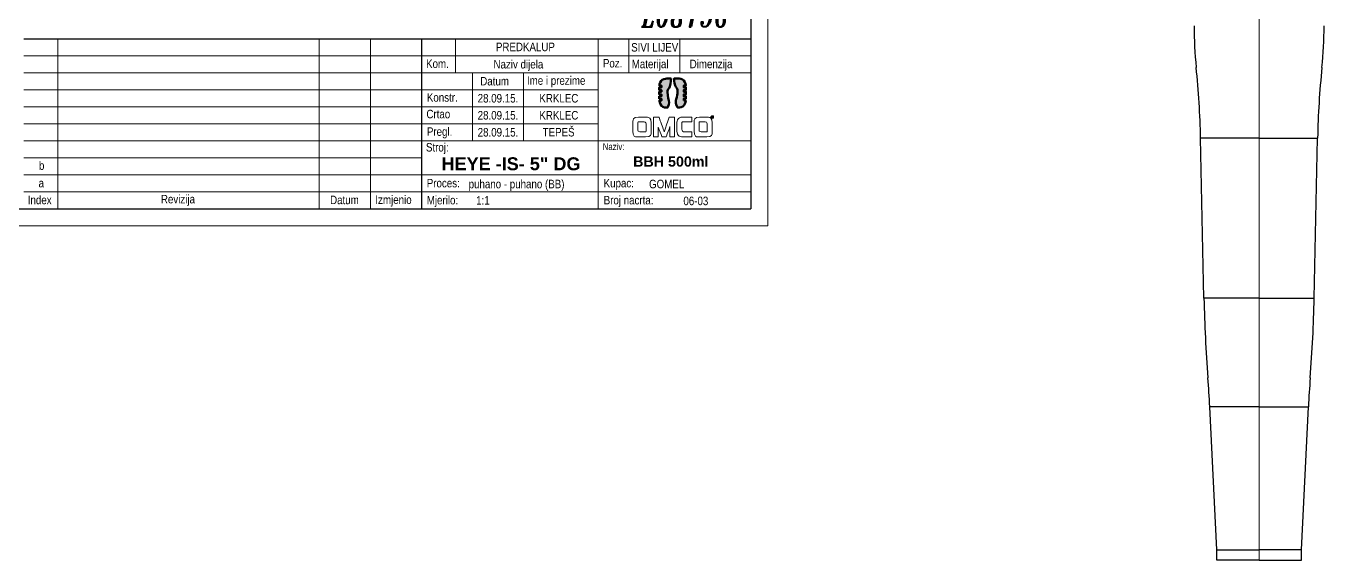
# Model space of a CAD drawing. Extents: x 39 to 1045, y -86 to 613.
# Drawn here: x 661.3 to 1043, y -85.9 to 71.1 of the extents above; entities that cross this region are included whole.
import ezdxf

# ---------------------------------------------------------------- set-up
doc = ezdxf.new("R2010")
doc.units = 0
doc.header["$LTSCALE"] = 7
doc.header["$MEASUREMENT"] = 0
doc.layers.get('0').update_dxf_attribs({"linetype": 'CONTINUOUS', "lineweight": 15})
doc.layers.add('3', color=3, linetype='CONTINUOUS', lineweight=30)
doc.layers.add('4', color=5, linetype='CONTINUOUS', lineweight=50)
doc.styles.add('ITALICT', font='ITALICT.shx', dxfattribs={"width": 0.8, "height": 3})
doc.styles.get("Standard").update_dxf_attribs({"font": 'isocp.shx', "height": 3})
doc.styles.add('style2', font='swissc.ttf')

msp = doc.modelspace()

# ---------------------------------------------------------------- hatches: boundary and pattern name
at = {"layer": '4'}
h = msp.add_hatch(color=142, dxfattribs=at)
edge = h.paths.add_edge_path()
edge.add_spline(control_points=[(847.5353, 49.1713), (847.5353, 49.1713), (847.5353, 49.1713), (847.5353, 49.1713), (847.5353, 49.1713), (847.7579, 47.2017), (849.4978, 47.1003), (849.755, 47.1003), (849.755, 47.1003), (849.755, 47.1003), (849.948, 47.1004), (849.948, 47.1004), (849.948, 47.1004), (850.8616, 48.414), (849.9413, 50.3287), (849.9413, 51.6976), (849.9413, 51.6976), (849.9413, 52.7724), (850.8878, 53.0602), (850.9915, 55.6396), (850.9915, 55.6396), (849.8995, 55.6396), (849.8995, 55.6396), (849.8995, 55.6396), (848.0564, 55.6396), (847.6361, 54.2178), (847.5402, 53.5686)], knot_values=[0.8095238, 0.8095238, 0.8095238, 0.8095238, 0.80952381, 0.80952381, 0.80952381, 0.80952381, 0.85714286, 0.85714286, 0.85714286, 0.85714286, 0.9047619, 0.9047619, 0.9047619, 0.90476191, 0.95238095, 0.95238095, 0.95238095, 0.95238095, 1, 1, 1, 1.04761905, 1.04761905, 1.04761905, 1.04761905, 1.0952381, 1.0952381, 1.0952381, 1.0952381], degree=3, periodic=0)
edge.add_spline(control_points=[(847.5402, 53.5686), (847.5402, 53.5686), (848.1651, 53.5686), (848.1651, 53.5686)], knot_values=[0.0952381, 0.0952381, 0.0952381, 0.0952381, 0.14285714, 0.14285714, 0.14285714, 0.14285714], degree=3, periodic=0)
edge.add_spline(control_points=[(848.1651, 53.5686), (848.1651, 53.5686), (848.1651, 53.5686), (848.1651, 53.5686), (848.1651, 53.5686), (848.1651, 53.5686), (848.1651, 53.0457), (848.1651, 53.0457)], knot_values=[0.14285714, 0.14285714, 0.14285714, 0.14285714, 0.14285714, 0.14285714, 0.14285714, 0.14285714, 0.19047619, 0.19047619, 0.19047619, 0.19047619], degree=3, periodic=0)
edge.add_spline(control_points=[(848.1651, 53.0457), (848.1651, 53.0457), (848.1651, 53.0457), (848.1651, 53.0457), (848.1651, 53.0457), (848.1651, 53.0457), (847.5115, 53.0457), (847.5115, 53.0457)], knot_values=[0.19047619, 0.19047619, 0.19047619, 0.19047619, 0.19047619, 0.19047619, 0.19047619, 0.19047619, 0.23809523, 0.23809523, 0.23809523, 0.23809523], degree=3, periodic=0)
edge.add_spline(control_points=[(847.5115, 53.0457), (847.5115, 53.0457), (847.5115, 53.0457), (847.5115, 53.0457), (847.5115, 53.0457), (847.5115, 53.0457), (847.5115, 52.2772), (847.5115, 52.2772)], knot_values=[0.23809523, 0.23809523, 0.23809523, 0.23809523, 0.23809524, 0.23809524, 0.23809524, 0.23809524, 0.28571428, 0.28571428, 0.28571428, 0.28571428], degree=3, periodic=0)
edge.add_spline(control_points=[(847.5115, 52.2772), (847.5115, 52.2772), (847.5115, 52.2772), (847.5115, 52.2772), (847.5115, 52.2772), (847.5115, 52.2772), (848.1651, 52.2772), (848.1651, 52.2772)], knot_values=[0.28571428, 0.28571428, 0.28571428, 0.28571428, 0.28571429, 0.28571429, 0.28571429, 0.28571429, 0.33333333, 0.33333333, 0.33333333, 0.33333333], degree=3, periodic=0)
edge.add_spline(control_points=[(848.1651, 52.2772), (848.1651, 52.2772), (848.1651, 52.2772), (848.1651, 52.2772), (848.1651, 52.2772), (848.1651, 52.2772), (848.1651, 51.7542), (848.1651, 51.7542)], knot_values=[0.33333333, 0.33333333, 0.33333333, 0.33333333, 0.33333333, 0.33333333, 0.33333333, 0.33333333, 0.38095238, 0.38095238, 0.38095238, 0.38095238], degree=3, periodic=0)
edge.add_spline(control_points=[(848.1651, 51.7542), (848.1651, 51.7542), (848.1651, 51.7542), (848.1651, 51.7542), (848.1651, 51.7542), (848.1651, 51.7542), (847.5115, 51.7542), (847.5115, 51.7542)], knot_values=[0.38095238, 0.38095238, 0.38095238, 0.38095238, 0.38095238, 0.38095238, 0.38095238, 0.38095238, 0.42857143, 0.42857143, 0.42857143, 0.42857143], degree=3, periodic=0)
edge.add_spline(control_points=[(847.5115, 51.7542), (847.5115, 51.7542), (847.5115, 51.7542), (847.5115, 51.7542), (847.5115, 51.7542), (847.5115, 51.7542), (847.5115, 50.9857), (847.5115, 50.9857)], knot_values=[0.42857143, 0.42857143, 0.42857143, 0.42857143, 0.42857143, 0.42857143, 0.42857143, 0.42857143, 0.47619047, 0.47619047, 0.47619047, 0.47619047], degree=3, periodic=0)
edge.add_spline(control_points=[(847.5115, 50.9857), (847.5115, 50.9857), (847.5115, 50.9857), (847.5115, 50.9857), (847.5115, 50.9857), (847.5115, 50.9857), (848.1651, 50.9857), (848.1651, 50.9857)], knot_values=[0.47619047, 0.47619047, 0.47619047, 0.47619047, 0.47619048, 0.47619048, 0.47619048, 0.47619048, 0.52380952, 0.52380952, 0.52380952, 0.52380952], degree=3, periodic=0)
edge.add_spline(control_points=[(848.1651, 50.9857), (848.1651, 50.9857), (848.1651, 50.9857), (848.1651, 50.9857), (848.1651, 50.9857), (848.1651, 50.9857), (848.1651, 50.4628), (848.1651, 50.4628)], knot_values=[0.52380952, 0.52380952, 0.52380952, 0.52380952, 0.52380952, 0.52380952, 0.52380952, 0.52380952, 0.57142857, 0.57142857, 0.57142857, 0.57142857], degree=3, periodic=0)
edge.add_spline(control_points=[(848.1651, 50.4628), (848.1651, 50.4628), (848.1651, 50.4628), (848.1651, 50.4628), (848.1651, 50.4628), (848.1651, 50.4628), (847.5115, 50.4628), (847.5115, 50.4628)], knot_values=[0.57142857, 0.57142857, 0.57142857, 0.57142857, 0.57142857, 0.57142857, 0.57142857, 0.57142857, 0.61904761, 0.61904761, 0.61904761, 0.61904761], degree=3, periodic=0)
edge.add_spline(control_points=[(847.5115, 50.4628), (847.5115, 50.4628), (847.5115, 50.4628), (847.5115, 50.4628), (847.5115, 50.4628), (847.5115, 50.4628), (847.5115, 49.6942), (847.5115, 49.6942)], knot_values=[0.61904761, 0.61904761, 0.61904761, 0.61904761, 0.61904762, 0.61904762, 0.61904762, 0.61904762, 0.66666666, 0.66666666, 0.66666666, 0.66666666], degree=3, periodic=0)
edge.add_spline(control_points=[(847.5115, 49.6942), (847.5115, 49.6942), (847.5115, 49.6942), (847.5115, 49.6942), (847.5115, 49.6942), (847.5115, 49.6942), (848.1651, 49.6942), (848.1651, 49.6942)], knot_values=[0.66666666, 0.66666666, 0.66666666, 0.66666666, 0.66666667, 0.66666667, 0.66666667, 0.66666667, 0.71428571, 0.71428571, 0.71428571, 0.71428571], degree=3, periodic=0)
edge.add_spline(control_points=[(848.1651, 49.6942), (848.1651, 49.6942), (848.1651, 49.6942), (848.1651, 49.6942), (848.1651, 49.6942), (848.1651, 49.6942), (848.1651, 49.1713), (848.1651, 49.1713)], knot_values=[0.71428571, 0.71428571, 0.71428571, 0.71428571, 0.71428571, 0.71428571, 0.71428571, 0.71428572, 0.76190476, 0.76190476, 0.76190476, 0.76190476], degree=3, periodic=0)
edge.add_spline(control_points=[(848.1651, 49.1713), (848.1651, 49.1713), (848.1651, 49.1713), (848.1651, 49.1713), (848.1651, 49.1713), (848.1651, 49.1713), (847.5353, 49.1713), (847.5353, 49.1713)], knot_values=[0.76190476, 0.76190476, 0.76190476, 0.76190476, 0.76190476, 0.76190476, 0.76190476, 0.76190476, 0.8095238, 0.8095238, 0.8095238, 0.8095238], degree=3, periodic=0)
h = msp.add_hatch(color=253, dxfattribs=at)
edge = h.paths.add_edge_path()
edge.add_spline(control_points=[(854.7028, 50.9857), (854.7028, 50.9857), (854.7028, 50.9857), (854.7028, 50.9857), (854.7028, 50.9857), (854.7028, 50.9857), (855.3565, 50.9857), (855.3565, 50.9857)], knot_values=[0.23809524, 0.23809524, 0.23809524, 0.23809524, 0.23809524, 0.23809524, 0.23809524, 0.23809524, 0.28571428, 0.28571428, 0.28571428, 0.28571428], degree=3, periodic=0)
edge.add_spline(control_points=[(855.3565, 50.9857), (855.3565, 50.9857), (855.3565, 50.9857), (855.3565, 50.9857), (855.3565, 50.9857), (855.3565, 50.9857), (855.3565, 51.7542), (855.3565, 51.7542)], knot_values=[0.28571428, 0.28571428, 0.28571428, 0.28571428, 0.28571429, 0.28571429, 0.28571429, 0.28571429, 0.33333333, 0.33333333, 0.33333333, 0.33333333], degree=3, periodic=0)
edge.add_spline(control_points=[(855.3565, 51.7542), (855.3565, 51.7542), (855.3565, 51.7542), (855.3565, 51.7542), (855.3565, 51.7542), (855.3565, 51.7542), (854.7028, 51.7542), (854.7028, 51.7542)], knot_values=[0.33333333, 0.33333333, 0.33333333, 0.33333333, 0.33333333, 0.33333333, 0.33333333, 0.33333333, 0.38095237, 0.38095237, 0.38095237, 0.38095237], degree=3, periodic=0)
edge.add_spline(control_points=[(854.7028, 51.7542), (854.7028, 51.7542), (854.7028, 51.7542), (854.7028, 51.7542), (854.7028, 51.7542), (854.7028, 51.7542), (854.7028, 52.2772), (854.7028, 52.2772)], knot_values=[0.38095237, 0.38095237, 0.38095237, 0.38095237, 0.38095238, 0.38095238, 0.38095238, 0.38095238, 0.42857143, 0.42857143, 0.42857143, 0.42857143], degree=3, periodic=0)
edge.add_spline(control_points=[(854.7028, 52.2772), (854.7028, 52.2772), (854.7028, 52.2772), (854.7028, 52.2772), (854.7028, 52.2772), (854.7028, 52.2772), (855.3565, 52.2772), (855.3565, 52.2772)], knot_values=[0.42857143, 0.42857143, 0.42857143, 0.42857143, 0.42857143, 0.42857143, 0.42857143, 0.42857143, 0.47619047, 0.47619047, 0.47619047, 0.47619047], degree=3, periodic=0)
edge.add_spline(control_points=[(855.3565, 52.2772), (855.3565, 52.2772), (855.3565, 52.2772), (855.3565, 52.2772), (855.3565, 52.2772), (855.3565, 52.2772), (855.3565, 53.0457), (855.3565, 53.0457)], knot_values=[0.47619047, 0.47619047, 0.47619047, 0.47619047, 0.47619048, 0.47619048, 0.47619048, 0.47619048, 0.52380952, 0.52380952, 0.52380952, 0.52380952], degree=3, periodic=0)
edge.add_spline(control_points=[(855.3565, 53.0457), (855.3565, 53.0457), (855.3565, 53.0457), (855.3565, 53.0457), (855.3565, 53.0457), (855.3565, 53.0457), (854.7028, 53.0457), (854.7028, 53.0457)], knot_values=[0.52380952, 0.52380952, 0.52380952, 0.52380952, 0.52380952, 0.52380952, 0.52380952, 0.52380952, 0.57142857, 0.57142857, 0.57142857, 0.57142857], degree=3, periodic=0)
edge.add_spline(control_points=[(854.7028, 53.0457), (854.7028, 53.0457), (854.7028, 53.0457), (854.7028, 53.0457), (854.7028, 53.0457), (854.7028, 53.0457), (854.7028, 53.5686), (854.7028, 53.5686)], knot_values=[0.57142857, 0.57142857, 0.57142857, 0.57142857, 0.57142857, 0.57142857, 0.57142857, 0.57142857, 0.61904761, 0.61904761, 0.61904761, 0.61904761], degree=3, periodic=0)
edge.add_spline(control_points=[(854.7028, 53.5686), (854.7028, 53.5686), (854.7028, 53.5686), (854.7028, 53.5686), (854.7028, 53.5686), (854.7028, 53.5686), (855.3307, 53.5686), (855.3307, 53.5686)], knot_values=[0.61904761, 0.61904761, 0.61904761, 0.61904761, 0.61904762, 0.61904762, 0.61904762, 0.61904762, 0.66666666, 0.66666666, 0.66666666, 0.66666666], degree=3, periodic=0)
edge.add_spline(control_points=[(855.3307, 53.5686), (855.3307, 53.5686), (855.3307, 53.5686), (855.3307, 53.5686), (855.3307, 53.5686), (855.1008, 55.5252), (853.3695, 55.6396), (853.113, 55.6396), (853.113, 55.6396), (853.113, 55.6396), (851.8761, 55.6396), (851.8761, 55.6396)], knot_values=[0.66666666, 0.66666666, 0.66666666, 0.66666666, 0.66666667, 0.66666667, 0.66666667, 0.66666667, 0.71428571, 0.71428571, 0.71428571, 0.71428572, 0.76190476, 0.76190476, 0.76190476, 0.76190476], degree=3, periodic=0)
edge.add_spline(control_points=[(851.8761, 55.6396), (851.8761, 55.6396), (851.8761, 55.6396), (851.8761, 55.6396), (851.8761, 55.6396), (851.9799, 53.0602), (852.9268, 52.7724), (852.9268, 51.6976), (852.9268, 51.6976), (852.9268, 50.3287), (852.0064, 48.414), (852.92, 47.1003), (852.92, 47.1003), (852.92, 47.1003), (852.9827, 47.1004), (852.9827, 47.1004), (852.9827, 47.1004), (854.8258, 47.1004), (855.2375, 48.522), (855.3296, 49.1713)], knot_values=[0.76190476, 0.76190476, 0.76190476, 0.76190476, 0.76190476, 0.76190476, 0.76190476, 0.76190476, 0.80952381, 0.80952381, 0.80952381, 0.80952381, 0.85714286, 0.85714286, 0.85714286, 0.85714286, 0.9047619, 0.9047619, 0.9047619, 0.90476191, 0.95238095, 0.95238095, 0.95238095, 0.95238095], degree=3, periodic=0)
edge.add_spline(control_points=[(855.3296, 49.1713), (855.3296, 49.1713), (854.7028, 49.1713), (854.7028, 49.1713), (854.7028, 49.1713), (854.7028, 49.6942), (854.7028, 49.6942)], knot_values=[0.95238095, 0.95238095, 0.95238095, 0.95238095, 1, 1, 1, 1.04761905, 1.04761905, 1.04761905, 1.04761905], degree=3, periodic=0)
edge.add_spline(control_points=[(854.7028, 49.6942), (854.7028, 49.6942), (854.7028, 49.6942), (854.7028, 49.6942), (854.7028, 49.6942), (854.7028, 49.6942), (855.3565, 49.6942), (855.3565, 49.6942)], knot_values=[0.04761905, 0.04761905, 0.04761905, 0.04761905, 0.04761905, 0.04761905, 0.04761905, 0.04761905, 0.09523809, 0.09523809, 0.09523809, 0.09523809], degree=3, periodic=0)
edge.add_spline(control_points=[(855.3565, 49.6942), (855.3565, 49.6942), (855.3565, 49.6942), (855.3565, 49.6942), (855.3565, 49.6942), (855.3565, 49.6942), (855.3565, 50.4628), (855.3565, 50.4628)], knot_values=[0.09523809, 0.09523809, 0.09523809, 0.09523809, 0.0952381, 0.0952381, 0.0952381, 0.0952381, 0.14285714, 0.14285714, 0.14285714, 0.14285714], degree=3, periodic=0)
edge.add_spline(control_points=[(855.3565, 50.4628), (855.3565, 50.4628), (855.3565, 50.4628), (855.3565, 50.4628), (855.3565, 50.4628), (855.3565, 50.4628), (854.7028, 50.4628), (854.7028, 50.4628)], knot_values=[0.14285714, 0.14285714, 0.14285714, 0.14285714, 0.14285714, 0.14285714, 0.14285714, 0.14285714, 0.19047619, 0.19047619, 0.19047619, 0.19047619], degree=3, periodic=0)
edge.add_spline(control_points=[(854.7028, 50.4628), (854.7028, 50.4628), (854.7028, 50.4628), (854.7028, 50.4628), (854.7028, 50.4628), (854.7028, 50.4628), (854.7028, 50.9857), (854.7028, 50.9857)], knot_values=[0.19047619, 0.19047619, 0.19047619, 0.19047619, 0.19047619, 0.19047619, 0.19047619, 0.19047619, 0.23809524, 0.23809524, 0.23809524, 0.23809524], degree=3, periodic=0)

# ---------------------------------------------------------------- linework, layer by layer
for p, q in [((879.4079, 612.9628), (879.4079, 12.3608)), ((1023.8844, -85.8886), (1023.8844, 114.1114)), ((670.7242, 67.3608), (670.7242, 17.3608)), ((747.5661, 67.3608), (747.5661, 17.3608)), ((762.5661, 67.3608), (762.5661, 17.3608)), ((787.5661, 67.3608), (787.5661, 57.3608)), ((829.5661, 67.3608), (829.5661, 17.3608)), ((838.5661, 67.3608), (838.5661, 57.3608)), ((853.5661, 67.3608), (853.5661, 57.3608)), ((660.7242, 62.3608), (874.4079, 62.3608)), ((874.4079, 57.3608), (660.7242, 57.3608)), ((792.5661, 57.3608), (792.5661, 37.3608)), ((807.5661, 57.3608), (807.5661, 37.3608)), ((660.7242, 52.3608), (829.5661, 52.3608)), ((660.7242, 47.3608), (829.5661, 47.3608)), ((660.7242, 42.3608), (829.5661, 42.3608)), ((660.7242, 37.3608), (874.4079, 37.3608)), ((777.5661, 32.3608), (660.7242, 32.3608)), ((660.7242, 27.3608), (874.4079, 27.3608)), ((660.7242, 22.3608), (874.4079, 22.3608)), ((459.4079, 12.3608), (879.4079, 12.3608))]:
    msp.add_line(p, q)
for points, knots in [([(843.5008, 38.5001), (843.5008, 38.5001), (841.3031, 38.5001), (841.3031, 38.5001), (841.3031, 38.5001), (841.1159, 38.5001), (839.7756, 38.5787), (839.7756, 40.205), (839.7756, 40.205), (839.7756, 40.205), (839.7756, 42.6884), (839.7756, 42.6884), (839.7756, 42.6884), (839.7756, 42.6884), (839.7756, 44.3144), (841.4016, 44.3144), (841.4016, 44.3144), (841.4016, 44.3144), (843.5894, 44.3144), (843.5894, 44.3144), (843.5894, 44.3144), (843.7767, 44.3144), (845.117, 44.2257), (845.117, 42.5996), (845.117, 42.5996), (845.117, 42.5996), (845.117, 40.1262), (845.117, 40.1262), (845.117, 40.1262), (845.117, 40.1262), (845.1268, 38.5001), (843.5008, 38.5001)], [0, 0, 0, 0, 0.125, 0.125, 0.125, 0.1875, 0.25, 0.25, 0.25, 0.3125, 0.375, 0.375, 0.375, 0.4375, 0.5, 0.5, 0.5, 0.5625, 0.625, 0.625, 0.625, 0.6875, 0.75, 0.75, 0.75, 0.8125, 0.875, 0.875, 0.875, 0.9375, 1, 1, 1, 1]), ([(843.6387, 42.2647), (843.6387, 42.2647), (843.6387, 42.9347), (843.0671, 42.9347), (843.0671, 42.9347), (843.0671, 42.9347), (841.4411, 42.9347), (841.4411, 42.9347), (841.4411, 42.9347), (841.4411, 42.9347), (841.2539, 42.9248), (841.2539, 42.7376), (841.2539, 42.7376), (841.2539, 42.7376), (841.2539, 40.6386), (841.2539, 40.6386), (841.2539, 40.6386), (841.2539, 40.6386), (841.2539, 39.9781), (841.8255, 39.9781), (841.8255, 39.9781), (841.8255, 39.9781), (843.4515, 39.9781), (843.4515, 39.9781), (843.4515, 39.9781), (843.4515, 39.9781), (843.6387, 39.9781), (843.6387, 40.1655), (843.6387, 40.1655), (843.6387, 40.1655), (843.6387, 42.2647), (843.6387, 42.2647)], [0, 0, 0, 0, 0.125, 0.125, 0.125, 0.1875, 0.25, 0.25, 0.25, 0.3125, 0.375, 0.375, 0.375, 0.4375, 0.5, 0.5, 0.5, 0.5625, 0.625, 0.625, 0.625, 0.6875, 0.75, 0.75, 0.75, 0.8125, 0.875, 0.875, 0.875, 0.9375, 1, 1, 1, 1]), ([(850.6553, 38.5001), (850.6553, 38.5001), (850.6553, 41.5452), (850.6553, 41.5452), (850.6553, 41.5452), (850.6553, 41.5452), (849.5911, 38.5001), (849.5911, 38.5001), (849.5911, 38.5001), (849.5911, 38.5001), (848.3099, 38.5001), (848.3099, 38.5001), (848.3099, 38.5001), (848.3099, 38.5001), (847.226, 41.4074), (847.226, 41.4074), (847.226, 41.4074), (847.226, 41.4074), (847.226, 38.5001), (847.226, 38.5001), (847.226, 38.5001), (847.226, 38.5001), (845.856, 38.5001), (845.856, 38.5001), (845.856, 38.5001), (845.856, 38.5001), (845.856, 44.3144), (845.856, 44.3144), (845.856, 44.3144), (845.856, 44.3144), (847.4426, 44.3144), (847.4426, 44.3144), (847.4426, 44.3144), (847.4426, 44.3144), (848.97, 40.0275), (848.97, 40.0275), (848.97, 40.0275), (848.97, 40.0275), (850.4287, 44.3144), (850.4287, 44.3144), (850.4287, 44.3144), (850.4287, 44.3144), (851.9859, 44.3144), (851.9859, 44.3144), (851.9859, 44.3144), (851.9859, 44.3144), (851.9859, 38.5001), (851.9859, 38.5001), (851.9859, 38.5001), (851.9859, 38.5001), (850.6553, 38.5001), (850.6553, 38.5001)], [0, 0, 0, 0, 0.07692308, 0.07692308, 0.07692308, 0.11538462, 0.15384615, 0.15384615, 0.15384615, 0.19230769, 0.23076923, 0.23076923, 0.23076923, 0.26923077, 0.30769231, 0.30769231, 0.30769231, 0.34615385, 0.38461538, 0.38461538, 0.38461538, 0.42307692, 0.46153846, 0.46153846, 0.46153846, 0.5, 0.53846154, 0.53846154, 0.53846154, 0.57692308, 0.61538462, 0.61538462, 0.61538462, 0.65384615, 0.69230769, 0.69230769, 0.69230769, 0.73076923, 0.76923077, 0.76923077, 0.76923077, 0.80769231, 0.84615385, 0.84615385, 0.84615385, 0.88461538, 0.92307692, 0.92307692, 0.92307692, 0.96153846, 1, 1, 1, 1]), ([(857.1106, 39.9781), (857.1106, 39.9781), (854.7746, 39.9781), (854.7746, 39.9781), (854.7746, 39.9781), (854.203, 39.9781), (854.203, 40.6386), (854.203, 40.6386), (854.203, 40.6386), (854.203, 40.6386), (854.203, 42.7376), (854.203, 42.7376), (854.203, 42.7376), (854.203, 42.9248), (854.3903, 42.9347), (854.3903, 42.9347), (854.3903, 42.9347), (854.3903, 42.9347), (857.1106, 42.9347), (857.1106, 42.9347), (857.1106, 42.9347), (857.1106, 42.9347), (857.1106, 44.3144), (857.1106, 44.3144), (857.1106, 44.3144), (857.1106, 44.3144), (854.3511, 44.3144), (854.3511, 44.3144), (854.3511, 44.3144), (852.725, 44.3144), (852.725, 42.6884), (852.725, 42.6884), (852.725, 42.6884), (852.725, 42.6884), (852.725, 40.205), (852.725, 40.205), (852.725, 40.205), (852.725, 38.5787), (854.0652, 38.5001), (854.2523, 38.5001), (854.2523, 38.5001), (854.2523, 38.5001), (857.1106, 38.5001), (857.1106, 38.5001), (857.1106, 38.5001), (857.1106, 38.5001), (857.1106, 39.9781), (857.1106, 39.9781)], [0, 0, 0, 0, 0.08333333, 0.08333333, 0.08333333, 0.125, 0.16666667, 0.16666667, 0.16666667, 0.20833333, 0.25, 0.25, 0.25, 0.29166667, 0.33333333, 0.33333333, 0.33333333, 0.375, 0.41666667, 0.41666667, 0.41666667, 0.45833333, 0.5, 0.5, 0.5, 0.54166667, 0.58333333, 0.58333333, 0.58333333, 0.625, 0.66666667, 0.66666667, 0.66666667, 0.70833333, 0.75, 0.75, 0.75, 0.79166667, 0.83333333, 0.83333333, 0.83333333, 0.875, 0.91666667, 0.91666667, 0.91666667, 0.95833333, 1, 1, 1, 1]), ([(861.476, 38.5001), (861.476, 38.5001), (859.2784, 38.5001), (859.2784, 38.5001), (859.2784, 38.5001), (859.0912, 38.5001), (857.7511, 38.5787), (857.7511, 40.205), (857.7511, 40.205), (857.7511, 40.205), (857.7511, 42.6884), (857.7511, 42.6884), (857.7511, 42.6884), (857.7511, 42.6884), (857.7511, 44.3144), (859.377, 44.3144), (859.377, 44.3144), (859.377, 44.3144), (861.5648, 44.3144), (861.5648, 44.3144), (861.5648, 44.3144), (861.752, 44.3144), (863.0923, 44.2257), (863.0923, 42.5996), (863.0923, 42.5996), (863.0923, 42.5996), (863.0923, 40.1262), (863.0923, 40.1262), (863.0923, 40.1262), (863.0923, 40.1262), (863.102, 38.5001), (861.476, 38.5001)], [0, 0, 0, 0, 0.125, 0.125, 0.125, 0.1875, 0.25, 0.25, 0.25, 0.3125, 0.375, 0.375, 0.375, 0.4375, 0.5, 0.5, 0.5, 0.5625, 0.625, 0.625, 0.625, 0.6875, 0.75, 0.75, 0.75, 0.8125, 0.875, 0.875, 0.875, 0.9375, 1, 1, 1, 1]), ([(861.614, 42.2647), (861.614, 42.2647), (861.614, 42.9347), (861.0423, 42.9347), (861.0423, 42.9347), (861.0423, 42.9347), (859.4165, 42.9347), (859.4165, 42.9347), (859.4165, 42.9347), (859.4165, 42.9347), (859.229, 42.9248), (859.229, 42.7376), (859.229, 42.7376), (859.229, 42.7376), (859.229, 40.6386), (859.229, 40.6386), (859.229, 40.6386), (859.229, 40.6386), (859.229, 39.9781), (859.8008, 39.9781), (859.8008, 39.9781), (859.8008, 39.9781), (861.4268, 39.9781), (861.4268, 39.9781), (861.4268, 39.9781), (861.4268, 39.9781), (861.614, 39.9781), (861.614, 40.1655), (861.614, 40.1655), (861.614, 40.1655), (861.614, 42.2647), (861.614, 42.2647)], [0, 0, 0, 0, 0.125, 0.125, 0.125, 0.1875, 0.25, 0.25, 0.25, 0.3125, 0.375, 0.375, 0.375, 0.4375, 0.5, 0.5, 0.5, 0.5625, 0.625, 0.625, 0.625, 0.6875, 0.75, 0.75, 0.75, 0.8125, 0.875, 0.875, 0.875, 0.9375, 1, 1, 1, 1]), ([(863.1155, 43.9454), (862.899, 43.9454), (862.7233, 44.1213), (862.7233, 44.3376), (862.7233, 44.3376), (862.7233, 44.5541), (862.899, 44.7299), (863.1155, 44.7299), (863.1155, 44.7299), (863.3319, 44.7299), (863.5077, 44.5541), (863.5077, 44.3376), (863.5077, 44.3376), (863.5077, 44.1213), (863.3319, 43.9454), (863.1155, 43.9454)], [0, 0, 0, 0, 0.25, 0.25, 0.25, 0.375, 0.5, 0.5, 0.5, 0.625, 0.75, 0.75, 0.75, 0.875, 1, 1, 1, 1]), ([(863.1155, 44.6435), (862.9478, 44.6435), (862.8098, 44.5054), (862.8098, 44.3376), (862.8098, 44.3376), (862.8098, 44.17), (862.9478, 44.0321), (863.1155, 44.0321), (863.1155, 44.0321), (863.2833, 44.0321), (863.4213, 44.17), (863.4213, 44.3376), (863.4213, 44.3376), (863.4213, 44.5054), (863.2833, 44.6435), (863.1155, 44.6435)], [0, 0, 0, 0, 0.25, 0.25, 0.25, 0.375, 0.5, 0.5, 0.5, 0.625, 0.75, 0.75, 0.75, 0.875, 1, 1, 1, 1]), ([(863.2047, 44.2701), (863.2047, 44.2701), (863.286, 44.1458), (863.286, 44.1458), (863.286, 44.1458), (863.286, 44.1458), (863.1777, 44.1458), (863.1777, 44.1458), (863.1777, 44.1458), (863.1777, 44.1458), (863.1101, 44.2566), (863.1101, 44.2566), (863.1101, 44.2566), (863.1101, 44.2566), (863.0667, 44.2566), (863.0667, 44.2566), (863.0667, 44.2566), (863.0667, 44.2566), (863.0667, 44.1458), (863.0667, 44.1458), (863.0667, 44.1458), (863.0667, 44.1458), (862.9694, 44.1458), (862.9694, 44.1458), (862.9694, 44.1458), (862.9694, 44.1458), (862.9694, 44.5433), (862.9694, 44.5433), (862.9694, 44.5433), (862.9694, 44.5433), (863.1425, 44.5433), (863.1425, 44.5433), (863.1425, 44.5433), (863.175, 44.5433), (863.2941, 44.5433), (863.2941, 44.4), (863.2941, 44.4), (863.2941, 44.3244), (863.2482, 44.2866), (863.2047, 44.2701)], [0, 0, 0, 0, 0.1, 0.1, 0.1, 0.15, 0.2, 0.2, 0.2, 0.25, 0.3, 0.3, 0.3, 0.35, 0.4, 0.4, 0.4, 0.45, 0.5, 0.5, 0.5, 0.55, 0.6, 0.6, 0.6, 0.65, 0.7, 0.7, 0.7, 0.75, 0.8, 0.8, 0.8, 0.85, 0.9, 0.9, 0.9, 0.95, 1, 1, 1, 1]), ([(863.1182, 44.4595), (863.1182, 44.4595), (863.0667, 44.4595), (863.0667, 44.4595), (863.0667, 44.4595), (863.0667, 44.4595), (863.0667, 44.3352), (863.0667, 44.3352), (863.0667, 44.3352), (863.0667, 44.3352), (863.1182, 44.3352), (863.1182, 44.3352), (863.1182, 44.3352), (863.1696, 44.3352), (863.1911, 44.3541), (863.1911, 44.4), (863.1911, 44.4), (863.1911, 44.446), (863.1696, 44.4595), (863.1182, 44.4595)], [0, 0, 0, 0, 0.2, 0.2, 0.2, 0.3, 0.4, 0.4, 0.4, 0.5, 0.6, 0.6, 0.6, 0.7, 0.8, 0.8, 0.8, 0.9, 1, 1, 1, 1])]:
    msp.add_open_spline(points, degree=3, knots=knots)
at = {"layer": '3'}
for p, q in [((874.4079, 607.9628), (874.4079, 17.3608)), ((660.7242, 67.3608), (874.4079, 67.3608)), ((777.5661, 67.3608), (777.5661, 17.3608)), ((874.4079, 67.3608), (874.4079, 17.3608)), ((1023.8844, 38.1114), (1006.6844, 38.1114)), ((1007.6844, -8.8886), (1006.6844, 38.1114)), ((1023.8844, 38.1114), (1041.0844, 38.1114)), ((1040.0844, -8.8886), (1041.0844, 38.1114)), ((479.4079, 17.3608), (874.4079, 17.3608)), ((660.7242, 17.3608), (874.4079, 17.3608)), ((1023.8844, -8.8886), (1007.6844, -8.8886)), ((1023.8844, -8.8886), (1040.0844, -8.8886)), ((1023.8844, -40.8886), (1009.3844, -40.8886)), ((1011.4344, -82.8886), (1009.3844, -40.8886)), ((1023.8844, -40.8886), (1038.3844, -40.8886)), ((1036.3344, -82.8886), (1038.3844, -40.8886)), ((1011.4344, -85.8886), (1011.4344, -82.8886)), ((1011.4344, -82.8886), (1023.8844, -82.8886)), ((1036.3344, -82.8886), (1023.8844, -82.8886)), ((1036.3344, -85.8886), (1036.3344, -82.8886)), ((1023.8844, -85.8886), (1011.4344, -85.8886)), ((1023.8844, -85.8886), (1036.3344, -85.8886))]:
    msp.add_line(p, q, dxfattribs=at)
for centre, radius, start, end in [((1124.7844, 71.1114), 120, 180, 185.820891), ((922.9844, 71.1114), 120, 354.179109, 0), ((746.8501, 32.5831), 259.8931, 1.218875, 5.820891), ((1300.9187, 32.5831), 259.8931, 174.179109, 178.781125), ((1424.4886, -0.0204), 416.8985, 181.218875, 184.439588), ((623.2802, -0.0204), 416.8985, 355.560412, 358.781125), ((709.7411, -55.514), 300, 2.794362, 4.439588), ((1338.0277, -55.514), 300, 175.560412, 177.205638)]:
    msp.add_arc(centre, radius, start, end, dxfattribs=at)
at = {"layer": '4', "color": 142}
msp.add_open_spline([(850.9915, 55.6396), (850.9915, 55.6396), (849.8995, 55.6396), (849.8995, 55.6396), (849.8995, 55.6396), (848.0564, 55.6396), (847.6361, 54.2178), (847.5402, 53.5686), (847.5402, 53.5686), (847.5402, 53.5686), (848.1651, 53.5686), (848.1651, 53.5686), (848.1651, 53.5686), (848.1651, 53.5686), (848.1651, 53.0457), (848.1651, 53.0457), (848.1651, 53.0457), (848.1651, 53.0457), (847.5115, 53.0457), (847.5115, 53.0457), (847.5115, 53.0457), (847.5115, 53.0457), (847.5115, 52.2772), (847.5115, 52.2772), (847.5115, 52.2772), (847.5115, 52.2772), (848.1651, 52.2772), (848.1651, 52.2772), (848.1651, 52.2772), (848.1651, 52.2772), (848.1651, 51.7542), (848.1651, 51.7542), (848.1651, 51.7542), (848.1651, 51.7542), (847.5115, 51.7542), (847.5115, 51.7542), (847.5115, 51.7542), (847.5115, 51.7542), (847.5115, 50.9857), (847.5115, 50.9857), (847.5115, 50.9857), (847.5115, 50.9857), (848.1651, 50.9857), (848.1651, 50.9857), (848.1651, 50.9857), (848.1651, 50.9857), (848.1651, 50.4628), (848.1651, 50.4628), (848.1651, 50.4628), (848.1651, 50.4628), (847.5115, 50.4628), (847.5115, 50.4628), (847.5115, 50.4628), (847.5115, 50.4628), (847.5115, 49.6942), (847.5115, 49.6942), (847.5115, 49.6942), (847.5115, 49.6942), (848.1651, 49.6942), (848.1651, 49.6942), (848.1651, 49.6942), (848.1651, 49.6942), (848.1651, 49.1713), (848.1651, 49.1713), (848.1651, 49.1713), (848.1651, 49.1713), (847.5353, 49.1713), (847.5353, 49.1713), (847.5353, 49.1713), (847.7579, 47.2017), (849.4978, 47.1003), (849.755, 47.1003), (849.755, 47.1003), (849.755, 47.1003), (849.948, 47.1004), (849.948, 47.1004), (849.948, 47.1004), (850.8616, 48.414), (849.9413, 50.3287), (849.9413, 51.6976), (849.9413, 51.6976), (849.9413, 52.7724), (850.8878, 53.0602), (850.9915, 55.6396)], degree=3, knots=[0, 0, 0, 0, 0.04761905, 0.04761905, 0.04761905, 0.07142857, 0.0952381, 0.0952381, 0.0952381, 0.11904762, 0.14285714, 0.14285714, 0.14285714, 0.16666667, 0.19047619, 0.19047619, 0.19047619, 0.21428571, 0.23809524, 0.23809524, 0.23809524, 0.26190476, 0.28571429, 0.28571429, 0.28571429, 0.30952381, 0.33333333, 0.33333333, 0.33333333, 0.35714286, 0.38095238, 0.38095238, 0.38095238, 0.4047619, 0.42857143, 0.42857143, 0.42857143, 0.45238095, 0.47619048, 0.47619048, 0.47619048, 0.5, 0.52380952, 0.52380952, 0.52380952, 0.54761905, 0.57142857, 0.57142857, 0.57142857, 0.5952381, 0.61904762, 0.61904762, 0.61904762, 0.64285714, 0.66666667, 0.66666667, 0.66666667, 0.69047619, 0.71428571, 0.71428571, 0.71428571, 0.73809524, 0.76190476, 0.76190476, 0.76190476, 0.78571429, 0.80952381, 0.80952381, 0.80952381, 0.83333333, 0.85714286, 0.85714286, 0.85714286, 0.88095238, 0.9047619, 0.9047619, 0.9047619, 0.92857143, 0.95238095, 0.95238095, 0.95238095, 0.97619048, 1, 1, 1, 1], dxfattribs=at)
at = {"layer": '4', "color": 253}
msp.add_open_spline([(854.7028, 49.1713), (854.7028, 49.1713), (854.7028, 49.6942), (854.7028, 49.6942), (854.7028, 49.6942), (854.7028, 49.6942), (855.3565, 49.6942), (855.3565, 49.6942), (855.3565, 49.6942), (855.3565, 49.6942), (855.3565, 50.4628), (855.3565, 50.4628), (855.3565, 50.4628), (855.3565, 50.4628), (854.7028, 50.4628), (854.7028, 50.4628), (854.7028, 50.4628), (854.7028, 50.4628), (854.7028, 50.9857), (854.7028, 50.9857), (854.7028, 50.9857), (854.7028, 50.9857), (855.3565, 50.9857), (855.3565, 50.9857), (855.3565, 50.9857), (855.3565, 50.9857), (855.3565, 51.7542), (855.3565, 51.7542), (855.3565, 51.7542), (855.3565, 51.7542), (854.7028, 51.7542), (854.7028, 51.7542), (854.7028, 51.7542), (854.7028, 51.7542), (854.7028, 52.2772), (854.7028, 52.2772), (854.7028, 52.2772), (854.7028, 52.2772), (855.3565, 52.2772), (855.3565, 52.2772), (855.3565, 52.2772), (855.3565, 52.2772), (855.3565, 53.0457), (855.3565, 53.0457), (855.3565, 53.0457), (855.3565, 53.0457), (854.7028, 53.0457), (854.7028, 53.0457), (854.7028, 53.0457), (854.7028, 53.0457), (854.7028, 53.5686), (854.7028, 53.5686), (854.7028, 53.5686), (854.7028, 53.5686), (855.3307, 53.5686), (855.3307, 53.5686), (855.3307, 53.5686), (855.1008, 55.5252), (853.3695, 55.6396), (853.113, 55.6396), (853.113, 55.6396), (853.113, 55.6396), (851.8761, 55.6396), (851.8761, 55.6396), (851.8761, 55.6396), (851.9799, 53.0602), (852.9268, 52.7724), (852.9268, 51.6976), (852.9268, 51.6976), (852.9268, 50.3287), (852.0064, 48.414), (852.92, 47.1003), (852.92, 47.1003), (852.92, 47.1003), (852.9827, 47.1004), (852.9827, 47.1004), (852.9827, 47.1004), (854.8258, 47.1004), (855.2375, 48.522), (855.3296, 49.1713), (855.3296, 49.1713), (855.3296, 49.1713), (854.7028, 49.1713), (854.7028, 49.1713)], degree=3, knots=[0, 0, 0, 0, 0.04761905, 0.04761905, 0.04761905, 0.07142857, 0.0952381, 0.0952381, 0.0952381, 0.11904762, 0.14285714, 0.14285714, 0.14285714, 0.16666667, 0.19047619, 0.19047619, 0.19047619, 0.21428571, 0.23809524, 0.23809524, 0.23809524, 0.26190476, 0.28571429, 0.28571429, 0.28571429, 0.30952381, 0.33333333, 0.33333333, 0.33333333, 0.35714286, 0.38095238, 0.38095238, 0.38095238, 0.4047619, 0.42857143, 0.42857143, 0.42857143, 0.45238095, 0.47619048, 0.47619048, 0.47619048, 0.5, 0.52380952, 0.52380952, 0.52380952, 0.54761905, 0.57142857, 0.57142857, 0.57142857, 0.5952381, 0.61904762, 0.61904762, 0.61904762, 0.64285714, 0.66666667, 0.66666667, 0.66666667, 0.69047619, 0.71428571, 0.71428571, 0.71428571, 0.73809524, 0.76190476, 0.76190476, 0.76190476, 0.78571429, 0.80952381, 0.80952381, 0.80952381, 0.83333333, 0.85714286, 0.85714286, 0.85714286, 0.88095238, 0.9047619, 0.9047619, 0.9047619, 0.92857143, 0.95238095, 0.95238095, 0.95238095, 0.97619048, 1, 1, 1, 1], dxfattribs=at)

# ---------------------------------------------------------------- texts
at = {"style": 'ITALICT', "width": 0.8}
msp.add_text('L08196', height=6, dxfattribs=at).set_placement((842.253, 70.8669))
at = {"style": 'style2'}
for s, height, p in [('PREDKALUP', 2.5, (799.4918, 63.7009)), ('SIVI LIJEV', 2.5, (839.2564, 63.5764)), ('Kom.', 2.5, (778.9502, 58.7656)), ('Naziv dijela', 2.5, (798.7784, 58.6145)), ('Poz.', 2.5, (830.9449, 58.9111)), ('Materijal', 2.5, (839.4208, 58.6893)), ('Dimenzija', 2.5, (856.4605, 58.6939)), ('Datum', 2.5, (794.8904, 53.6315)), ('Ime i prezime', 2.5, (808.6141, 53.8195)), ('Konstr.', 2.5, (779.1923, 48.8457)), ('28.09.15.', 2.5, (794.1251, 48.6153)), ('KRKLEC', 2.5, (812.2678, 48.6153)), ('Crtao', 2.5, (779.0592, 43.9627)), ('28.09.15.', 2.5, (794.1251, 43.6153)), ('KRKLEC', 2.5, (812.2678, 43.6153)), ('Pregl.', 2.5, (779.1923, 38.8139)), ('28.09.15.', 2.5, (794.1251, 38.6153)), ('TEPEŠ', 2.5, (813.2269, 38.6413)), ('Stroj:', 2.5, (778.92, 34.2054)), ('Naziv:', 2, (830.92, 34.6327)), ('b', 2.5, (665.1282, 28.8142)), ('a', 2.5, (665.0155, 23.6746)), ('Proces:', 2.5, (779.1621, 23.6652)), ('puhano - puhano (BB)', 2.5, (791.468, 23.3964)), ('Kupac:', 2.5, (831.1621, 23.6652)), ('GOMEL', 2.5, (844.5292, 23.3964)), ('Index', 2.5, (661.8403, 18.7091)), ('Revizija', 2.5, (700.9856, 18.9547)), ('Datum', 2.5, (750.7343, 18.7264)), ('Izmjenio', 2.5, (764.0408, 18.7843)), ('Mjerilo:', 2.5, (779.1621, 18.6652)), ('1:1', 2.5, (793.6861, 18.5892)), ('Broj nacrta:', 2.5, (831.1751, 18.6622)), ('06-03', 2.5, (854.6182, 18.4308))]:
    msp.add_text(s, height=height, dxfattribs=at).set_placement(p)
at = {"attachment_point": 1}
for s, insert, char_height, width in [('{\\fArial|b1|i0|c238|p34;HEYE -IS- 5" DG}', (783.4938, 32.501), 3.8, 41.554304), ('{\\fArial|b1|i0|c238|p34;BBH 500ml}', (839.8541, 32.7563), 3, 44.787669)]:
    msp.add_mtext(s, dxfattribs=dict(at, insert=insert, char_height=char_height, width=width))

doc.saveas('drawing.dxf')
